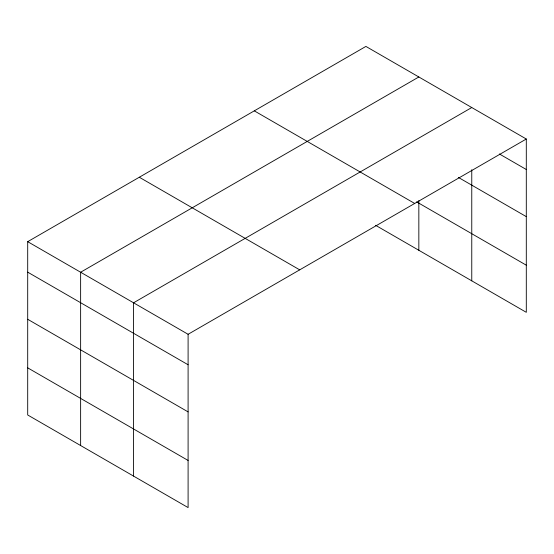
<?xml version="1.0" encoding="UTF-8"?>
<svg xmlns="http://www.w3.org/2000/svg" width="554" height="554" viewBox="0 0 554 554"><rect width="100%" height="100%" fill="white"/><g stroke="black" fill="none" stroke-linecap="round" stroke-linejoin="round"><path stroke-width="0.83" d="M526.3 139.019L365.903 46.418L27.7 241.676L27.7 414.981L188.097 507.582L188.097 334.284L526.3 139.019L526.3 312.324L375.598 225.312M471.766 169.725L471.766 280.836M418.838 76.978L80.628 272.236L80.628 445.541M471.766 107.538L133.562 302.796L133.562 476.094M499.403 153.977L526.3 169.503M458.345 177.398L526.3 216.635M416.601 201.857L526.3 265.193M254.3 110.855L414.69 203.457M139.31 177.245L299.7 269.846M27.7 241.676L188.097 334.284M27.7 272.159L188.097 364.761M27.7 319.291L188.097 411.892M27.7 367.849L188.097 460.45M418.838 200.59L418.838 250.276"/></g></svg>
